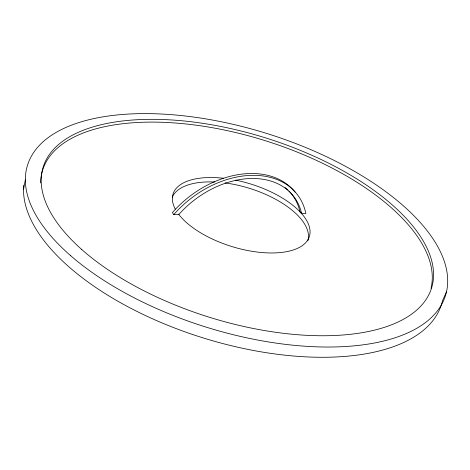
<?xml version="1.0" encoding="UTF-8"?>
<svg xmlns="http://www.w3.org/2000/svg" width="470" height="470" viewBox="0 0 470 470"><rect width="100%" height="100%" fill="white"/><g stroke="black" fill="none" stroke-linecap="round" stroke-linejoin="round"><path stroke-width="0.7" d="M23.5 189.663L25.339 179.74M446.5 291.794L442.487 300.759A217.745 102.965 17.3 0 1 217.357 342.089A217.745 102.965 17.3 0 1 23.712 185.121M173.806 214.561L178.812 214.526A81.14 57.904 -37.8 0 1 252.09 178.483A81.14 57.904 -37.8 0 1 301.611 213.545L305.847 213.515A86.686 61.805 -37.7 0 0 252.807 175.322A86.686 61.805 -37.7 0 0 173.806 214.561L172.39 212.599A86.445 61.787 -37.7 0 1 295.137 192.124M301.611 213.545L299.954 211.741A80.91 57.886 -37.8 0 0 288.886 190.996M40.567 182.965A203.022 94.452 17.3 0 1 248.489 135.795A203.022 94.452 17.3 0 1 430.996 288.339M235.535 180.128A71.393 32.659 17.3 0 1 308.737 224.93A71.393 32.659 17.3 0 1 262.254 252.572A71.393 32.659 17.3 0 1 178.471 214.05M175.287 209.103A71.393 32.659 17.3 0 1 223.585 178.253M172.349 197.142A71.211 32.906 17.3 0 1 214.743 182.008M225.054 182.93A71.211 32.906 17.3 0 1 307.827 240.834M285.108 187.565A80.91 57.886 -37.8 0 1 287.851 189.974M70.676 255.704A218.914 101.467 17.3 0 0 432.659 316.281A218.914 101.467 17.3 0 0 206.218 118.963A218.914 101.467 17.3 0 0 70.676 255.704M81.627 249.405A203.381 93.982 17.3 0 0 418.559 308.39A203.381 93.982 17.3 0 0 211.958 124.826A203.381 93.982 17.3 0 0 81.627 249.405"/></g></svg>
